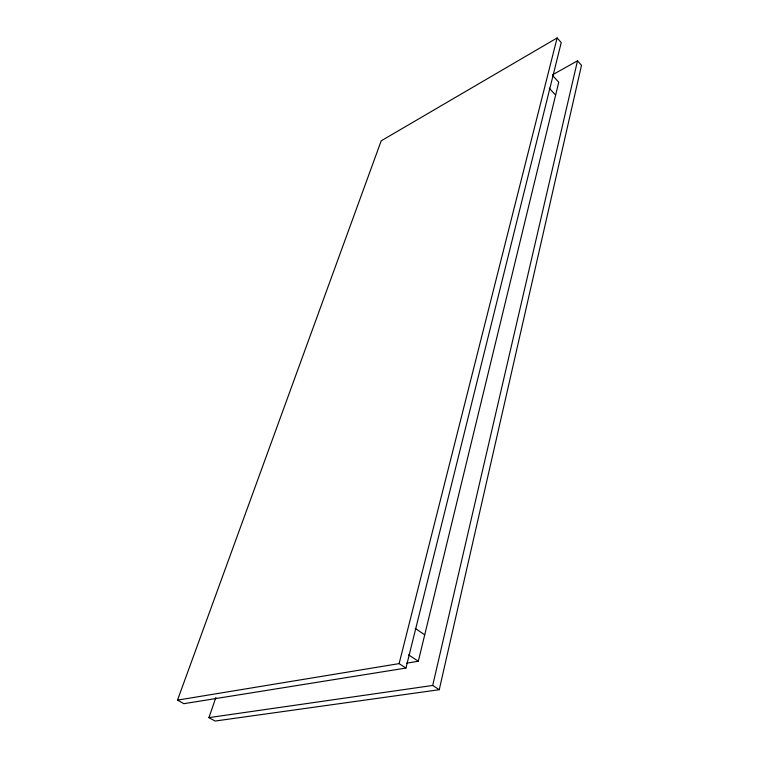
<?xml version="1.0" encoding="UTF-8"?>
<svg xmlns="http://www.w3.org/2000/svg" width="759" height="759" viewBox="0 0 759 759"><rect width="100%" height="100%" fill="white"/><g stroke="black" fill="none" stroke-linecap="round" stroke-linejoin="round"><path stroke-width="1.14" d="M215.879 697.455L208.934 717.625L215.101 721.05L439.252 689.713L581.498 65.331L577.495 60.824L552.742 74.705M208.934 717.625L432.696 685.453L577.495 60.824M406.644 663.176L418.304 661.26L558.747 82.228L552.486 75.369M405.942 668.053L561.233 42.57L557.115 37.95L381.198 140.832L177.502 700.13L183.868 703.678L405.942 668.053L399.12 663.613L177.502 700.13M399.12 663.613L557.115 37.95M432.696 685.453L439.252 689.713M408.617 654.875L418.304 661.26M415.211 628.386L424.717 634.828M549.288 88.215L555.635 95.093"/></g></svg>
